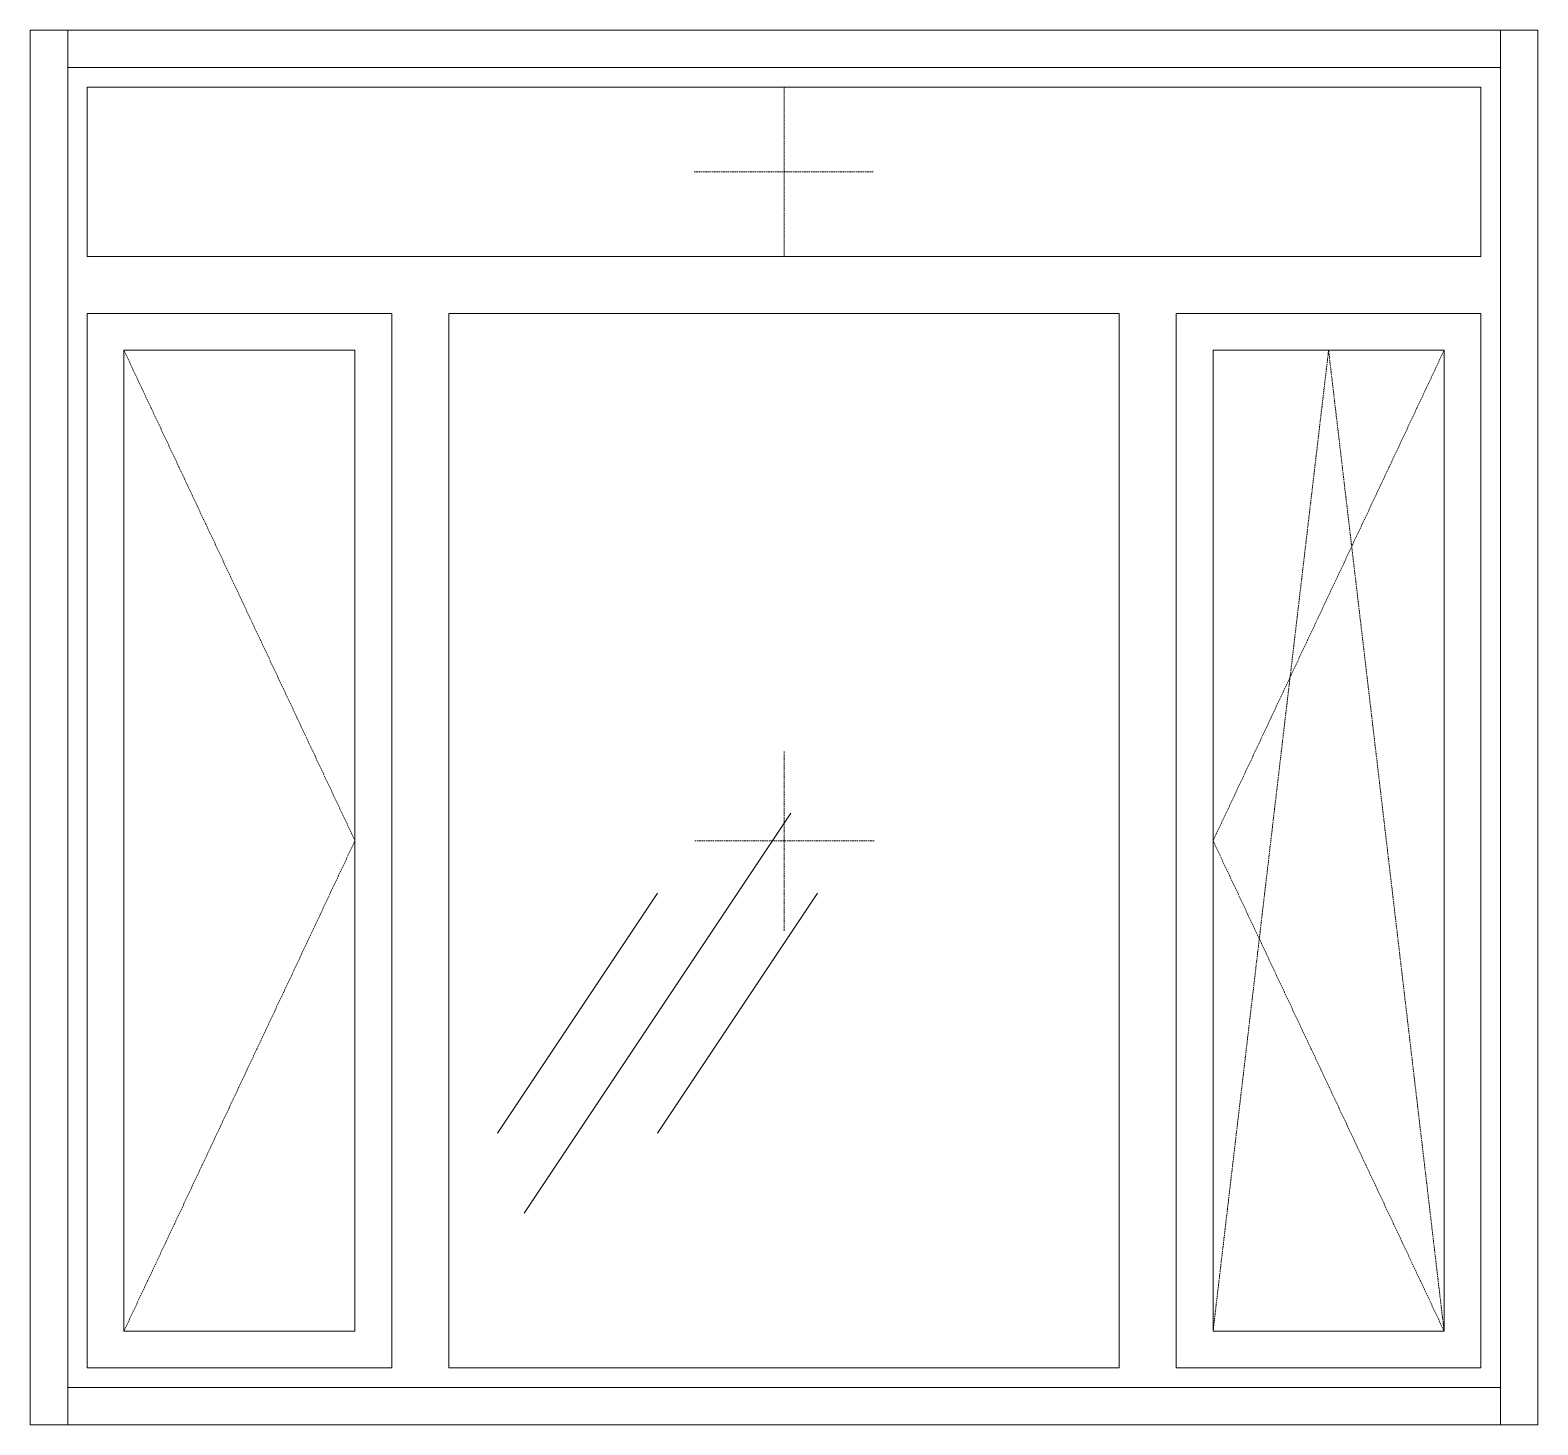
# Model space of a CAD drawing. Header units: millimetres. Extents: x -515342 to 330399, y -224905 to 507333.
# Drawn here: x 154741 to 156751, y 12878 to 14738 of the extents above; entities that cross this region are included whole.
import ezdxf

# ---------------------------------------------------------------- set-up
doc = ezdxf.new("R2010")
doc.units = ezdxf.units.MM
doc.linetypes.add('ASVP_Штриховая_ш2 п1', pattern=[3, 2, -1])
doc.layers.get('0').update_dxf_attribs({"lineweight": 0})
for name, color, linetype, lineweight in [('Витраж', 7, 'Continuous', 0), ('Окна', 7, 'Continuous', 0), ('Окна открывание', 7, 'Continuous', 0)]:
    doc.layers.add(name, color=color, linetype=linetype, lineweight=lineweight)
pattern_1 = [(236.31, (1066.07, 1244.6), (-1777.996, -3556.002), [641.07, -5769.6]), (236.31, (1101.63, 1137.9), (-1777.996, -3556.002), [384.64, -6026.03]), (236.31, (888.27, 1137.9), (-1777.996, -3556.002), [384.64, -6026.03])]

# ---------------------------------------------------------------- blocks, each defined once
blk = doc.blocks.new('Окно_ПВХ_3Створки_1Фрамуга-верх - АР_Окно_ОП_1820_h_х1970_3ст2фр-в-V74-О_АР_Эскиз_Фасад 12-1 копия 1')
at = {"layer": 'Окна'}
h = blk.add_hatch(dxfattribs=at)
h.set_pattern_fill('FP_1', color=256, style=0, pattern_type=2)
h.set_pattern_definition(pattern_1)
h.paths.add_polyline_path([(-27590.1, 10935), (-27590.1, 12243), (-27898.1, 12243), (-27898.1, 10935), (-27609.2, 10935)])
at = {"layer": 'Окна открывание'}
h = blk.add_hatch(dxfattribs=at)
h.set_pattern_fill('FP_1', color=256, style=0, pattern_type=2)
h.set_pattern_definition(pattern_1)
h.paths.add_polyline_path([(-26571.1, 10886), (-26571.1, 12292), (-27465.1, 12292), (-27465.1, 10886), (-26709.6, 10886)])
at = {"layer": 'Окна'}
for p, q in [((-26089.1, 12594), (-27947.1, 12594)), ((-27947.1, 12594), (-27947.1, 12368)), ((-26089.1, 12368), (-26089.1, 12594)), ((-26089.1, 12368), (-27947.1, 12368)), ((-27541.1, 12292), (-27947.1, 12292)), ((-27947.1, 12292), (-27947.1, 10886)), ((-27541.1, 10886), (-27541.1, 12292)), ((-26571.1, 12292), (-27465.1, 12292)), ((-27465.1, 10886), (-27465.1, 12292)), ((-26571.1, 10886), (-26571.1, 12292)), ((-26089.1, 12292), (-26495.1, 12292)), ((-26495.1, 10886), (-26495.1, 12292)), ((-26089.1, 10886), (-26089.1, 12292)), ((-27898.1, 12243), (-27898.1, 10935)), ((-27590.1, 12243), (-27898.1, 12243)), ((-27590.1, 12243), (-27590.1, 10935)), ((-26446.1, 12243), (-26446.1, 10935)), ((-26138.1, 12243), (-26446.1, 12243)), ((-26138.1, 12243), (-26138.1, 10935)), ((-27898.1, 10935), (-27590.1, 10935)), ((-26446.1, 10935), (-26138.1, 10935)), ((-27947.1, 10886), (-27541.1, 10886)), ((-27465.1, 10886), (-26571.1, 10886)), ((-26495.1, 10886), (-26089.1, 10886))]:
    blk.add_line(p, q, dxfattribs=at)
at = {"layer": 'Окна открывание', "linetype": 'ASVP_Штриховая_ш2 п1'}
for p, q in [((-27018.1, 12368), (-27018.1, 12594)), ((-27138.1, 12481), (-26898.1, 12481)), ((-27898.1, 12243), (-27590.1, 11589)), ((-26292.1, 12243), (-26446.1, 10935)), ((-26138.1, 12243), (-26446.1, 11589)), ((-26138.1, 10935), (-26292.1, 12243)), ((-27018.1, 11469), (-27018.1, 11709)), ((-27590.1, 11589), (-27898.1, 10935)), ((-26898.1, 11589), (-27138.1, 11589)), ((-26446.1, 11589), (-26138.1, 10935))]:
    blk.add_line(p, q, dxfattribs=at)
blk = doc.blocks.new('Прямоугольный импост - АР_Откос_Металлический_50х330 Белый Правый-9899493-О_АР_Эскиз_Фасад 12-1 копия 1')
at = {"layer": 'Витраж'}
for p, q in [((-9974.1, 2570), (-9974.1, 2620)), ((-9974.1, 2620), (-8064.1, 2620)), ((-8064.1, 2620), (-8064.1, 2570)), ((-9974.1, 2570), (-8064.1, 2570))]:
    blk.add_line(p, q, dxfattribs=at)
blk = doc.blocks.new('Прямоугольный импост - АР_Откос_Металлический_50х330 Белый Левый-9898761-О_АР_Эскиз_Фасад 12-1 копия 1')
at = {"layer": 'Витраж'}
for p, q in [((-9974.1, 760), (-9974.1, 810)), ((-8064.1, 810), (-9974.1, 810)), ((-8064.1, 810), (-8064.1, 760)), ((-8064.1, 760), (-9974.1, 760))]:
    blk.add_line(p, q, dxfattribs=at)
blk = doc.blocks.new('Прямоугольный импост - АР_Откос_Металлический_50х330 Белый Правый-9899492-О_АР_Эскиз_Фасад 12-1 копия 1')
at = {"layer": 'Витраж'}
for p, q in [((-8064.1, 2620), (-8014.1, 2620)), ((-8064.1, 2620), (-8064.1, 760)), ((-8014.1, 2620), (-8014.1, 760)), ((-8014.1, 760), (-8064.1, 760))]:
    blk.add_line(p, q, dxfattribs=at)
blk = doc.blocks.new('Прямоугольный импост - АР_Откос_Металлический_50х330 Белый Левый-V99-О_АР_Эскиз_Фасад 12-1 копия 1')
at = {"layer": 'Витраж'}
for p, q in [((-10024.1, 2620), (-9974.1, 2620)), ((-10024.1, 760), (-10024.1, 2620)), ((-9974.1, 760), (-9974.1, 2620)), ((-9974.1, 760), (-10024.1, 760))]:
    blk.add_line(p, q, dxfattribs=at)
blk = doc.blocks.new('СД_Люблино_Фасады_rvt-1-О_АР_Эскиз_Фасад 12-1 копия 1')
at = {"layer": 'Витраж', "lineweight": 9}
for name in ['Прямоугольный импост - АР_Откос_Металлический_50х330 Белый Левый-V99-О_АР_Эскиз_Фасад 12-1 копия 1', 'Прямоугольный импост - АР_Откос_Металлический_50х330 Белый Правый-9899493-О_АР_Эскиз_Фасад 12-1 копия 1', 'Прямоугольный импост - АР_Откос_Металлический_50х330 Белый Правый-9899492-О_АР_Эскиз_Фасад 12-1 копия 1', 'Прямоугольный импост - АР_Откос_Металлический_50х330 Белый Левый-9898761-О_АР_Эскиз_Фасад 12-1 копия 1']:
    blk.add_blockref(name, (-17999, 10050), dxfattribs=at)
at = {"layer": 'Окна', "lineweight": 9}
blk.add_blockref('Окно_ПВХ_3Створки_1Фрамуга-верх - АР_Окно_ОП_1820_h_х1970_3ст2фр-в-V74-О_АР_Эскиз_Фасад 12-1 копия 1', (0, 0), dxfattribs=at)

msp = doc.modelspace()

# ---------------------------------------------------------------- block references
msp.add_blockref('СД_Люблино_Фасады_rvt-1-О_АР_Эскиз_Фасад 12-1 копия 1', (182763.6864, 2067.7355))

doc.saveas('drawing.dxf')
